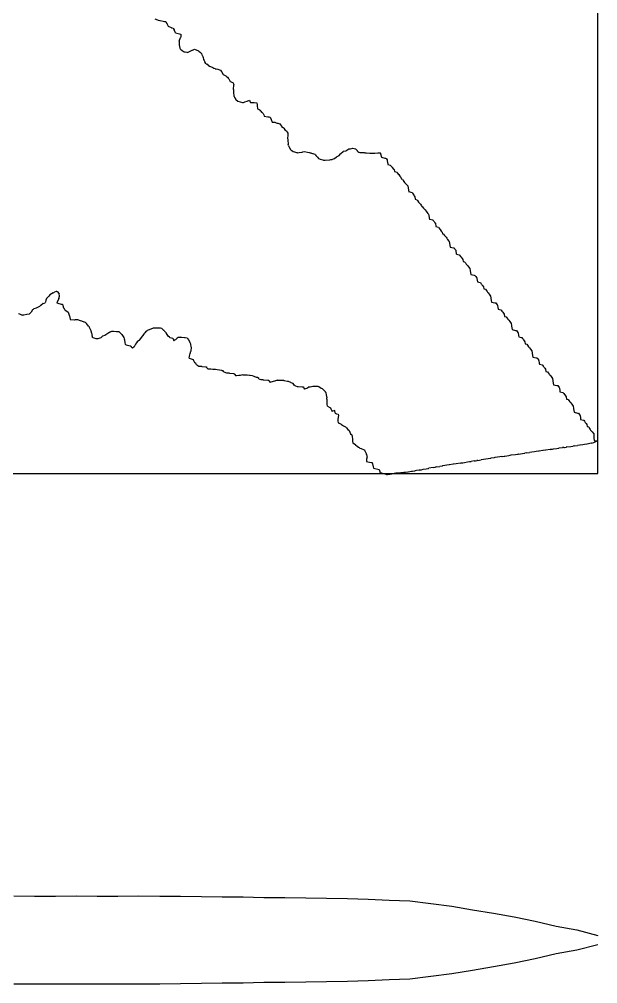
# Model space of a CAD drawing. Extents: x -27 to 218, y -64 to 34.
# Drawn here: x 123.04 to 150.35, y -56.87 to -11.36 of the extents above; entities that cross this region are included whole.
import ezdxf

# ---------------------------------------------------------------- set-up
doc = ezdxf.new("R2010")
doc.units = 0

msp = doc.modelspace()

# ---------------------------------------------------------------- linework, layer by layer
at = {"layer": 'BOUNDING_BOX'}
for p, q in [((150.3456, -32.804), (150.3456, 16.7696)), ((-26.9146, -32.804), (150.3456, -32.804))]:
    msp.add_line(p, q, dxfattribs=at)
at = {"layer": 'MIDPLANE_Z0_OUTLINE'}
for p, q in [((129.4427, -11.3401), (129.5694, -11.3861)), ((129.5694, -11.3861), (129.599, -11.3969)), ((129.599, -11.3969), (129.6796, -11.4261)), ((129.6796, -11.4261), (129.6812, -11.4266)), ((129.6812, -11.4266), (129.6817, -11.4268)), ((129.6817, -11.4268), (129.8298, -11.4528)), ((129.8298, -11.4528), (129.8944, -11.4642)), ((129.8944, -11.4642), (129.9575, -11.4753)), ((129.9575, -11.4753), (129.9868, -11.5384)), ((129.9868, -11.5384), (130.0009, -11.5515)), ((130.0009, -11.5515), (130.0067, -11.5569)), ((130.0067, -11.5569), (130.0712, -11.6866)), ((130.0712, -11.6866), (130.211, -11.7511)), ((130.211, -11.7511), (130.2167, -11.7565)), ((130.2167, -11.7565), (130.2194, -11.7591)), ((130.2194, -11.7591), (130.2949, -11.7879)), ((130.2949, -11.7879), (130.2989, -11.7907)), ((130.2989, -11.7907), (130.3317, -11.8136)), ((130.3317, -11.8136), (130.3514, -11.8634)), ((130.4059, -12.0019), (130.3514, -11.8634)), ((130.4059, -12.0019), (130.5444, -12.0334)), ((130.5444, -12.0334), (130.6008, -12.0518)), ((130.5811, -12.4011), (130.6539, -12.2207)), ((130.6008, -12.0518), (130.6567, -12.0701)), ((130.6539, -12.2207), (130.6567, -12.2138)), ((130.6567, -12.0701), (130.6628, -12.0701)), ((130.6599, -12.1884), (130.6567, -12.2138)), ((130.6628, -12.0761), (130.6599, -12.1884)), ((130.6628, -12.0701), (130.6628, -12.0761)), ((130.5786, -12.4608), (130.5778, -12.48)), ((130.5778, -12.48), (130.5825, -12.5134)), ((130.5811, -12.4011), (130.5786, -12.4608)), ((130.5825, -12.5134), (130.5911, -12.5742)), ((130.5911, -12.5742), (130.6124, -12.7261)), ((130.6124, -12.7261), (130.6274, -12.7555)), ((130.6274, -12.7555), (130.6567, -12.7891)), ((130.6567, -12.7891), (130.7035, -12.8194)), ((130.7035, -12.8194), (130.7327, -12.8384)), ((130.7327, -12.8384), (130.8157, -12.8922)), ((130.8157, -12.8922), (130.8694, -12.9027)), ((130.8694, -12.9027), (130.9399, -12.9164)), ((130.9399, -12.9164), (130.9817, -12.9246)), ((130.9817, -12.9246), (131.1389, -12.8513)), ((131.1389, -12.8513), (131.1665, -12.8384)), ((131.1665, -12.8384), (131.1944, -12.8254)), ((131.1944, -12.8254), (131.2188, -12.814)), ((131.2188, -12.814), (131.238, -12.8035)), ((131.238, -12.8035), (131.3067, -12.7657)), ((131.3067, -12.7657), (131.3462, -12.7836)), ((131.3462, -12.7836), (131.4671, -12.8384)), ((131.4671, -12.8384), (131.5031, -12.8547)), ((131.5031, -12.8547), (131.5194, -12.8657)), ((131.5194, -12.8657), (131.5844, -12.9287)), ((131.5844, -12.9287), (131.6317, -12.9745)), ((131.6317, -12.9745), (131.6492, -13.0337)), ((131.6492, -13.0337), (131.6723, -13.0511)), ((131.6723, -13.0511), (131.6966, -13.1131)), ((131.6966, -13.1131), (131.7163, -13.1634)), ((131.7163, -13.1634), (131.7406, -13.2672)), ((131.7406, -13.2672), (131.7654, -13.3148)), ((131.7654, -13.3148), (131.7973, -13.3761)), ((131.8444, -13.4447), (131.7973, -13.3761)), ((131.8444, -13.4447), (131.8622, -13.4706)), ((131.8622, -13.4706), (131.8882, -13.4884)), ((131.9567, -13.5352), (131.8882, -13.4884)), ((131.9567, -13.5352), (132.0148, -13.5701)), ((132.0148, -13.5701), (132.0603, -13.5975)), ((132.0603, -13.5975), (132.1694, -13.6422)), ((132.1694, -13.6422), (132.2219, -13.6637)), ((132.2219, -13.6637), (132.2817, -13.6881)), ((132.2817, -13.6881), (132.2869, -13.696)), ((132.2869, -13.696), (132.3243, -13.7011)), ((132.3243, -13.7011), (132.4047, -13.7241)), ((132.4047, -13.7241), (132.4944, -13.7498)), ((132.4944, -13.7498), (132.5439, -13.7639)), ((132.5439, -13.7639), (132.5645, -13.8134)), ((132.5645, -13.8134), (132.5927, -13.8402)), ((132.5927, -13.8402), (132.6067, -13.8535)), ((132.6067, -13.8535), (132.6685, -13.9644)), ((132.6685, -13.9644), (132.7857, -14.0261)), ((132.7857, -14.0261), (132.7994, -14.0418)), ((132.7994, -14.0418), (132.8194, -14.0647)), ((132.8194, -14.0647), (132.8712, -14.0866)), ((132.8712, -14.0866), (132.8963, -14.1384)), ((132.8963, -14.1384), (132.9201, -14.1623)), ((132.9201, -14.1623), (132.9317, -14.1739)), ((132.9317, -14.1739), (132.986, -14.2968)), ((132.986, -14.2968), (133.1167, -14.3511)), ((133.1167, -14.3511), (133.1289, -14.376)), ((133.1289, -14.376), (133.1444, -14.4079)), ((133.1444, -14.4079), (133.1729, -14.4349)), ((133.157, -14.6761), (133.171, -14.4634)), ((133.1729, -14.4349), (133.171, -14.4634)), ((133.157, -14.6761), (133.157, -14.6971)), ((133.157, -14.6971), (133.1573, -14.7755)), ((133.1573, -14.7755), (133.1585, -14.7884)), ((133.178, -15.0011), (133.1585, -14.7884)), ((133.178, -15.0011), (133.1919, -15.0355)), ((133.1919, -15.0355), (133.2007, -15.0572)), ((133.2007, -15.0572), (133.2366, -15.1134)), ((133.2366, -15.1134), (133.2511, -15.1361)), ((133.2511, -15.1361), (133.2567, -15.1449)), ((133.2567, -15.1449), (133.3539, -15.2289)), ((133.3539, -15.2289), (133.4595, -15.259)), ((133.4595, -15.259), (133.4694, -15.2618)), ((133.4694, -15.2618), (133.5817, -15.2938)), ((133.5817, -15.2938), (133.6258, -15.282)), ((133.6258, -15.282), (133.6793, -15.2624)), ((133.6793, -15.2624), (133.7944, -15.2204)), ((133.7944, -15.2204), (133.9067, -15.1793)), ((133.9067, -15.1793), (133.9416, -15.2679)), ((133.9416, -15.2679), (133.9482, -15.2846)), ((133.9482, -15.2846), (134.1194, -15.2867)), ((134.1194, -15.2867), (134.1331, -15.289)), ((134.1331, -15.289), (134.2317, -15.3058)), ((134.2317, -15.3058), (134.2509, -15.3069)), ((134.2509, -15.3069), (134.249, -15.3261)), ((134.249, -15.3261), (134.2632, -15.3908)), ((134.2632, -15.3908), (134.2737, -15.4384)), ((134.2737, -15.4384), (134.2872, -15.5956)), ((134.2872, -15.5956), (134.3599, -15.6279)), ((134.3599, -15.6279), (134.4123, -15.6511)), ((134.4444, -15.7042), (134.4123, -15.6511)), ((134.4444, -15.7042), (134.4668, -15.7411)), ((134.4668, -15.7411), (134.4986, -15.7634)), ((134.5567, -15.8042), (134.4986, -15.7634)), ((134.5567, -15.8042), (134.5811, -15.868)), ((134.5811, -15.868), (134.6042, -15.9286)), ((134.6042, -15.9286), (134.7694, -15.9584)), ((134.7694, -15.9584), (134.8159, -15.9671)), ((134.8159, -15.9671), (134.8642, -15.9761)), ((134.8642, -15.9761), (134.874, -15.9838)), ((134.874, -15.9838), (134.8817, -15.9865)), ((134.8817, -15.9865), (134.8934, -16.0151)), ((134.8934, -16.0151), (134.9234, -16.0884)), ((134.9234, -16.0884), (134.9724, -16.2104)), ((134.9724, -16.2104), (135.0944, -16.2229)), ((135.0944, -16.2229), (135.1703, -16.2465)), ((135.1703, -16.2465), (135.2067, -16.2579)), ((135.2067, -16.2579), (135.25, -16.2579)), ((135.25, -16.2579), (135.3309, -16.3011)), ((135.3309, -16.3011), (135.3634, -16.3444)), ((135.3634, -16.3444), (135.4152, -16.4134)), ((135.4152, -16.4134), (135.4158, -16.417)), ((135.4158, -16.417), (135.4194, -16.418)), ((135.4194, -16.418), (135.4913, -16.4746)), ((135.4913, -16.4746), (135.5317, -16.5064)), ((135.5317, -16.5064), (135.571, -16.5868)), ((135.571, -16.5868), (135.6553, -16.6261)), ((135.6553, -16.6261), (135.6882, -16.6835)), ((135.6882, -16.6835), (135.7198, -16.7384)), ((135.7204, -16.7624), (135.7116, -16.856)), ((135.7198, -16.7384), (135.7204, -16.7624)), ((135.7116, -16.856), (135.7026, -16.9511)), ((135.7026, -16.9511), (135.7079, -17.0634)), ((135.7079, -17.0634), (135.7095, -17.0983)), ((135.7095, -17.0983), (135.7241, -17.2314)), ((135.7241, -17.2314), (135.729, -17.2761)), ((135.7444, -17.3185), (135.729, -17.2761)), ((135.7444, -17.3185), (135.7631, -17.3698)), ((135.7631, -17.3698), (135.7741, -17.3884)), ((135.7741, -17.3884), (135.833, -17.4879)), ((135.833, -17.4879), (135.8567, -17.5281)), ((135.8567, -17.5281), (135.8965, -17.5613)), ((135.8965, -17.5613), (135.9676, -17.6011)), ((135.9676, -17.6011), (136.0286, -17.6204)), ((136.0286, -17.6204), (136.0694, -17.6334)), ((136.0694, -17.6334), (136.1302, -17.6526)), ((136.1302, -17.6526), (136.1485, -17.6571)), ((136.1485, -17.6571), (136.1817, -17.6653)), ((136.1817, -17.6653), (136.2483, -17.653)), ((136.2483, -17.653), (136.3944, -17.6262)), ((136.3944, -17.6262), (136.4301, -17.6196)), ((136.4301, -17.6196), (136.5013, -17.6065)), ((136.5013, -17.6065), (136.5067, -17.6062)), ((136.5067, -17.6062), (136.6467, -17.6371)), ((136.6467, -17.6371), (136.7194, -17.6531)), ((136.7194, -17.6531), (136.7688, -17.664)), ((136.7688, -17.664), (136.796, -17.6686)), ((136.796, -17.6686), (136.8317, -17.6745)), ((136.8317, -17.6745), (136.9231, -17.7134)), ((137.0082, -17.7496), (136.9231, -17.7134)), ((138.1317, -17.7864), (138.2073, -17.7134)), ((138.2073, -17.7134), (138.2229, -17.6983)), ((138.2229, -17.6983), (138.3235, -17.6011)), ((138.3235, -17.6011), (138.3444, -17.5939)), ((138.3444, -17.5939), (138.4567, -17.5678)), ((138.4567, -17.5678), (138.588, -17.4698)), ((138.588, -17.4698), (138.6253, -17.4759)), ((138.6253, -17.4759), (138.6694, -17.4831)), ((138.6694, -17.4831), (138.7817, -17.446)), ((138.7817, -17.446), (138.9125, -17.4704)), ((138.9125, -17.4704), (138.9906, -17.5615)), ((138.9906, -17.5615), (138.9944, -17.566)), ((138.9944, -17.566), (139.0259, -17.6011)), ((139.0259, -17.6011), (139.0713, -17.6365)), ((139.0713, -17.6365), (139.1067, -17.6492)), ((139.1067, -17.6492), (139.3194, -17.6564)), ((139.3194, -17.6564), (139.3524, -17.6576)), ((139.3524, -17.6576), (139.3745, -17.6583)), ((139.3745, -17.6583), (139.4317, -17.6599)), ((139.4317, -17.6599), (139.5812, -17.674)), ((139.5812, -17.674), (139.6444, -17.68)), ((139.6444, -17.68), (139.675, -17.6828)), ((139.675, -17.6828), (139.6921, -17.6829)), ((139.6921, -17.6829), (139.7567, -17.6832)), ((139.7567, -17.6832), (139.8215, -17.6777)), ((139.8215, -17.6777), (139.9694, -17.6652)), ((139.9694, -17.6652), (140.0014, -17.6632)), ((140.0014, -17.6632), (140.021, -17.6619)), ((140.021, -17.6619), (140.0817, -17.6629)), ((140.0817, -17.6629), (140.0855, -17.6764)), ((140.0855, -17.6764), (140.0957, -17.7134)), ((140.0957, -17.7134), (140.138, -17.8698)), ((137.0082, -17.7496), (137.0444, -17.7931)), ((137.0444, -17.7931), (137.1142, -17.8767)), ((137.1142, -17.8767), (137.1554, -17.9261)), ((137.1554, -17.9261), (137.156, -17.9268)), ((137.156, -17.9268), (137.1567, -17.9271)), ((137.1567, -17.9271), (137.2489, -17.9563)), ((137.2489, -17.9563), (137.3694, -17.9946)), ((137.3694, -17.9946), (137.4027, -18.0052)), ((137.4027, -18.0052), (137.4595, -18.0107)), ((137.4595, -18.0107), (137.4817, -18.0129)), ((137.4817, -18.0129), (137.6944, -17.989)), ((137.6944, -17.989), (137.7501, -17.9827)), ((137.7501, -17.9827), (137.7648, -17.9815)), ((137.7648, -17.9815), (137.8067, -17.9783)), ((137.8067, -17.9783), (137.8234, -17.97)), ((137.8234, -17.97), (137.9119, -17.9261)), ((137.9119, -17.9261), (138.0194, -17.8578)), ((138.0194, -17.8578), (138.1317, -17.7864)), ((140.138, -17.8698), (140.2944, -17.9095)), ((140.2944, -17.9095), (140.3325, -17.9196)), ((140.3325, -17.9196), (140.3571, -17.9261)), ((140.3571, -17.9261), (140.3806, -17.9522)), ((140.3806, -17.9522), (140.4051, -18.0012)), ((140.4051, -18.0012), (140.4067, -18.0046)), ((140.4067, -18.0046), (140.412, -18.0384)), ((140.412, -18.0384), (140.4349, -18.1954)), ((140.4349, -18.1954), (140.4384, -18.2194)), ((140.4384, -18.2194), (140.5531, -18.2511)), ((140.5531, -18.2511), (140.5563, -18.2549)), ((140.5563, -18.2549), (140.6194, -18.3305)), ((140.6194, -18.3305), (140.6344, -18.3484)), ((140.6344, -18.3484), (140.6467, -18.3634)), ((140.6467, -18.3634), (140.7094, -18.4332)), ((140.7094, -18.4332), (140.7317, -18.458)), ((140.7317, -18.458), (140.7559, -18.5519)), ((140.7559, -18.5519), (140.8536, -18.5761)), ((140.8536, -18.5761), (140.8792, -18.6058)), ((140.8792, -18.6058), (140.9444, -18.6815)), ((140.9444, -18.6815), (140.9478, -18.685)), ((140.9478, -18.685), (140.95, -18.6884)), ((140.95, -18.6884), (141.0106, -18.7628)), ((141.0106, -18.7628), (141.0567, -18.8194)), ((141.0567, -18.8194), (141.072, -18.8858)), ((141.072, -18.8858), (141.1224, -18.9011)), ((141.1224, -18.9011), (141.1679, -18.9743)), ((141.1679, -18.9743), (141.1922, -19.0134)), ((141.1922, -19.0134), (141.2162, -19.0666)), ((141.2162, -19.0666), (141.2694, -19.114)), ((141.2694, -19.114), (141.2991, -19.1456)), ((141.2991, -19.1456), (141.3747, -19.2261)), ((141.3747, -19.2261), (141.3777, -19.2302)), ((141.3777, -19.2302), (141.3817, -19.2335)), ((141.3817, -19.2335), (141.3969, -19.3121)), ((141.3969, -19.3121), (141.402, -19.3384)), ((141.402, -19.3384), (141.4286, -19.5042)), ((141.5944, -19.5496), (141.4286, -19.5042)), ((141.6, -19.5511), (141.5944, -19.5496)), ((141.6, -19.5511), (141.6087, -19.5673)), ((141.6087, -19.5673), (141.6372, -19.6206)), ((141.6372, -19.6206), (141.6624, -19.6634)), ((141.6624, -19.6634), (141.6777, -19.6896)), ((141.6777, -19.6896), (141.7067, -19.739)), ((141.7067, -19.739), (141.7249, -19.8579)), ((141.7249, -19.8579), (141.8037, -19.8761)), ((141.8037, -19.8761), (141.8387, -19.9208)), ((141.8387, -19.9208), (141.8915, -19.9884)), ((141.8915, -19.9884), (141.9038, -20.004)), ((141.9038, -20.004), (141.9194, -20.0238)), ((141.9194, -20.0238), (141.9727, -20.0908)), ((141.9727, -20.0908), (142.0317, -20.1652)), ((142.0317, -20.1652), (142.0373, -20.1955)), ((142.0373, -20.1955), (142.0611, -20.2011)), ((142.0611, -20.2011), (142.1219, -20.2709)), ((142.1219, -20.2709), (142.159, -20.3134)), ((142.159, -20.3134), (142.1988, -20.3591)), ((142.1988, -20.3591), (142.2444, -20.4167)), ((142.2444, -20.4167), (142.2798, -20.4614)), ((142.2798, -20.4614), (142.3309, -20.5261)), ((142.3309, -20.5261), (142.3427, -20.5401)), ((142.3427, -20.5401), (142.3567, -20.5588)), ((142.3567, -20.5588), (142.3673, -20.6233)), ((142.3673, -20.6233), (142.3698, -20.6384)), ((142.3698, -20.6384), (142.3978, -20.8101)), ((142.5694, -20.8488), (142.3978, -20.8101)), ((142.5798, -20.8511), (142.5694, -20.8488)), ((142.5798, -20.8511), (142.6183, -20.9032)), ((142.6183, -20.9032), (142.6231, -20.9097)), ((142.6231, -20.9097), (142.6632, -20.9634)), ((142.6632, -20.9634), (142.6644, -20.965)), ((142.6644, -20.965), (142.6817, -20.9882)), ((142.6817, -20.9882), (142.7087, -21.1491)), ((142.7087, -21.1491), (142.8245, -21.1761)), ((142.8245, -21.1761), (142.8421, -21.1993)), ((142.8421, -21.1993), (142.8944, -21.2681)), ((142.8944, -21.2681), (142.9032, -21.2796)), ((142.9032, -21.2796), (142.9098, -21.2884)), ((142.9098, -21.2884), (142.9621, -21.3572)), ((142.9621, -21.3572), (143.0067, -21.416)), ((143.0067, -21.416), (143.0195, -21.4883)), ((143.0195, -21.4883), (143.0714, -21.5011)), ((143.0714, -21.5011), (143.116, -21.5599)), ((143.116, -21.5599), (143.1566, -21.6134)), ((143.1566, -21.6134), (143.1837, -21.6491)), ((143.1837, -21.6491), (143.2194, -21.6962)), ((143.2194, -21.6962), (143.2601, -21.7497)), ((143.2601, -21.7497), (143.318, -21.8261)), ((143.318, -21.8261), (143.3239, -21.8339)), ((143.3239, -21.8339), (143.3317, -21.8442)), ((143.3317, -21.8442), (143.3438, -21.9206)), ((143.3438, -21.9206), (143.3466, -21.9384)), ((143.3466, -21.9384), (143.3736, -22.1093)), ((143.3736, -22.1093), (143.5444, -22.1467)), ((143.5444, -22.1467), (143.558, -22.1497)), ((143.558, -22.1497), (143.5645, -22.1511)), ((143.5645, -22.1511), (143.6043, -22.2035)), ((143.6043, -22.2035), (143.644, -22.2559)), ((143.644, -22.2559), (143.6497, -22.2634)), ((143.6497, -22.2634), (143.6567, -22.2727)), ((143.6857, -22.4471), (143.6567, -22.2727)), ((143.6857, -22.4471), (143.8109, -22.4761)), ((143.8109, -22.4761), (143.8245, -22.4941)), ((143.8245, -22.4941), (143.8694, -22.5533)), ((143.8694, -22.5533), (143.8845, -22.5733)), ((143.8845, -22.5733), (143.896, -22.5884)), ((143.896, -22.5884), (143.9409, -22.6477)), ((143.9409, -22.6477), (143.9817, -22.7016)), ((143.9817, -22.7016), (143.9966, -22.7863)), ((143.9966, -22.7863), (144.0571, -22.8011)), ((144.0571, -22.8011), (144.0979, -22.8551)), ((144.0979, -22.8551), (144.1421, -22.9134)), ((144.1421, -22.9134), (144.1646, -22.9432)), ((144.1646, -22.9432), (144.1944, -22.9825)), ((144.1944, -22.9825), (144.2386, -23.0409)), ((144.2386, -23.0409), (144.3031, -23.1261)), ((144.3031, -23.1261), (144.3047, -23.1282)), ((144.3047, -23.1282), (144.3067, -23.1309)), ((144.3067, -23.1309), (144.3201, -23.2161)), ((144.3201, -23.2161), (144.3236, -23.2384)), ((144.3236, -23.2384), (144.3501, -23.4078)), ((144.3501, -23.4078), (144.5194, -23.4447)), ((144.5194, -23.4447), (144.5363, -23.4483)), ((144.5363, -23.4483), (144.549, -23.4511)), ((144.549, -23.4511), (144.5846, -23.4982)), ((144.5846, -23.4982), (144.6226, -23.5485)), ((144.6226, -23.5485), (144.6317, -23.5605)), ((144.6317, -23.5605), (144.6322, -23.5634)), ((144.6322, -23.5634), (144.6372, -23.5941)), ((144.6372, -23.5941), (144.6622, -23.7456)), ((144.6622, -23.7456), (144.7947, -23.7761)), ((144.7947, -23.7761), (144.8052, -23.79)), ((144.8052, -23.79), (144.8444, -23.8419)), ((144.8444, -23.8419), (144.8644, -23.8684)), ((144.8644, -23.8684), (144.8795, -23.8884)), ((144.8795, -23.8884), (144.9188, -23.9403)), ((144.9188, -23.9403), (144.9567, -23.9906)), ((144.9567, -23.9906), (144.9731, -24.0847)), ((144.9731, -24.0847), (145.0402, -24.1011)), ((145.0402, -24.1011), (145.0782, -24.1514)), ((124.3267, -24.5384), (124.2889, -24.619)), ((124.3694, -24.4956), (124.3267, -24.5384)), ((124.4053, -24.4596), (124.3694, -24.4956)), ((124.4388, -24.4261), (124.4053, -24.4596)), ((124.4817, -24.362), (124.4388, -24.4261)), ((124.6417, -24.2661), (124.4817, -24.362)), ((124.6417, -24.2661), (124.6944, -24.2453)), ((124.7751, -24.2134), (124.6944, -24.2453)), ((124.8067, -24.2009), (124.7751, -24.2134)), ((124.8067, -24.2009), (124.8101, -24.2042)), ((124.8984, -24.5384), (124.8072, -24.7506)), ((124.8101, -24.2042), (124.8196, -24.2134)), ((124.8196, -24.2134), (124.921, -24.3119)), ((124.8984, -24.5384), (124.9368, -24.4261)), ((124.9356, -24.4176), (124.921, -24.3119)), ((124.9368, -24.4261), (124.9356, -24.4176)), ((145.0782, -24.1514), (145.125, -24.2134)), ((145.125, -24.2134), (145.1441, -24.2387)), ((145.1441, -24.2387), (145.1694, -24.2722)), ((145.1694, -24.2722), (145.2163, -24.3342)), ((145.2163, -24.3342), (145.2817, -24.421)), ((145.2817, -24.421), (145.2825, -24.4253)), ((145.2825, -24.4253), (145.2825, -24.4261)), ((145.2825, -24.4261), (145.296, -24.5128)), ((145.296, -24.5128), (145.3, -24.5384)), ((145.3, -24.5384), (145.3262, -24.7067)), ((123.7194, -25.0283), (123.6853, -25.0555)), ((123.8317, -24.9929), (123.7194, -25.0283)), ((123.8653, -24.9763), (123.8317, -24.9929)), ((123.9971, -24.9107), (123.8653, -24.9763)), ((124.0444, -24.8733), (123.9971, -24.9107)), ((124.0602, -24.8634), (124.0444, -24.8733)), ((124.1567, -24.777), (124.0602, -24.8634)), ((124.1567, -24.777), (124.2588, -24.7511)), ((124.2688, -24.7071), (124.2588, -24.7511)), ((124.2889, -24.619), (124.2688, -24.7071)), ((124.8072, -24.7506), (124.8071, -24.7511)), ((124.8071, -24.7511), (124.8586, -24.7634)), ((124.8586, -24.7634), (125.0194, -24.8016)), ((125.0194, -24.8016), (125.0733, -24.8096)), ((125.0733, -24.8096), (125.0866, -24.8634)), ((125.0866, -24.8634), (125.1317, -24.9851)), ((125.1342, -24.988), (125.1317, -24.9851)), ((125.1735, -25.0343), (125.1342, -24.988)), ((145.3262, -24.7067), (145.4944, -24.7432)), ((145.4944, -24.7432), (145.5137, -24.7474)), ((145.5137, -24.7474), (145.5309, -24.7511)), ((145.5309, -24.7511), (145.5635, -24.7943)), ((145.5635, -24.7943), (145.6, -24.8427)), ((145.6, -24.8427), (145.6067, -24.8517)), ((145.6067, -24.8517), (145.6086, -24.8634)), ((145.6086, -24.8634), (145.6238, -24.9559)), ((145.6238, -24.9559), (145.6383, -25.0445)), ((123.0694, -25.2841), (123.0029, -25.2549)), ((123.1817, -25.3334), (123.0694, -25.2841)), ((123.1845, -25.3332), (123.1817, -25.3334)), ((123.2535, -25.3294), (123.1845, -25.3332)), ((123.3944, -25.2994), (123.2535, -25.3294)), ((123.5067, -25.2756), (123.3944, -25.2994)), ((123.6033, -25.1884), (123.5067, -25.2756)), ((123.6596, -25.0761), (123.6033, -25.1884)), ((123.6853, -25.0555), (123.6596, -25.0761)), ((125.1821, -25.0729), (125.1735, -25.0343)), ((125.1828, -25.0761), (125.1821, -25.0729)), ((125.1828, -25.0761), (125.3444, -25.1831)), ((125.3444, -25.1831), (125.3487, -25.1841)), ((125.3487, -25.1841), (125.3496, -25.1884)), ((125.3496, -25.1884), (125.4136, -25.3759)), ((125.4136, -25.3759), (125.4222, -25.4011)), ((125.4222, -25.4011), (125.4222, -25.4357)), ((125.4222, -25.4357), (125.441, -25.5134)), ((145.6383, -25.0445), (145.776, -25.0761)), ((145.776, -25.0761), (145.7843, -25.0871)), ((145.7843, -25.0871), (145.8194, -25.1337)), ((145.8194, -25.1337), (145.8429, -25.1649)), ((145.8429, -25.1649), (145.8606, -25.1884)), ((145.8606, -25.1884), (145.8958, -25.2351)), ((145.8958, -25.2351), (145.9317, -25.2828)), ((145.9317, -25.2828), (145.9492, -25.3837)), ((145.9492, -25.3837), (146.0209, -25.4011)), ((146.0209, -25.4011), (146.0568, -25.4488)), ((146.0568, -25.4488), (146.1055, -25.5134)), ((125.441, -25.5134), (125.4567, -25.5411)), ((125.4724, -25.5426), (125.4567, -25.5411)), ((125.6249, -25.5579), (125.4724, -25.5426)), ((125.6694, -25.5532), (125.6249, -25.5579)), ((125.7817, -25.5412), (125.6694, -25.5532)), ((125.7967, -25.5462), (125.7817, -25.5412)), ((125.9204, -25.5874), (125.7967, -25.5462)), ((125.9944, -25.6115), (125.9204, -25.5874)), ((126.1067, -25.648), (125.9944, -25.6115)), ((126.1153, -25.6528), (126.1067, -25.648)), ((126.1567, -25.6762), (126.1153, -25.6528)), ((126.2077, -25.7193), (126.1567, -25.6762)), ((126.2158, -25.7261), (126.2077, -25.7193)), ((126.3097, -25.8384), (126.2158, -25.7261)), ((126.3141, -25.8437), (126.3097, -25.8384)), ((126.3141, -25.8437), (126.3194, -25.8542)), ((126.3194, -25.8542), (126.4024, -26.0179)), ((129.3567, -25.939), (129.2444, -25.9829)), ((129.3875, -25.937), (129.3567, -25.939)), ((129.4765, -25.9313), (129.3875, -25.937)), ((129.5694, -25.933), (129.4765, -25.9313)), ((129.6817, -25.935), (129.5694, -25.933)), ((129.7034, -25.9412), (129.6817, -25.935)), ((146.1055, -25.5134), (146.1222, -25.5356)), ((146.1222, -25.5356), (146.1444, -25.5651)), ((146.1444, -25.5651), (146.1931, -25.6297)), ((146.1931, -25.6297), (146.2567, -25.7142)), ((146.2567, -25.7142), (146.2586, -25.7243)), ((146.2586, -25.7243), (146.2586, -25.7261)), ((146.2586, -25.7261), (146.2717, -25.8107)), ((146.2717, -25.8107), (146.276, -25.8384)), ((146.276, -25.8384), (146.3019, -26.006)), ((126.4024, -26.0179), (126.4192, -26.0511)), ((126.4192, -26.0511), (126.4213, -26.0615)), ((126.4213, -26.0615), (126.4317, -26.1097)), ((126.4317, -26.1097), (126.4368, -26.1384)), ((126.4368, -26.1384), (126.4413, -26.1634)), ((126.4413, -26.1634), (126.4721, -26.3358)), ((126.5062, -26.3758), (126.4721, -26.3358)), ((126.5064, -26.3761), (126.5062, -26.3758)), ((126.5064, -26.3761), (126.6444, -26.4291)), ((126.7567, -26.4342), (126.9043, -26.3761)), ((126.923, -26.3588), (126.9043, -26.3761)), ((126.9694, -26.3161), (126.923, -26.3588)), ((127.0817, -26.2821), (126.9694, -26.3161)), ((127.1195, -26.2581), (127.0817, -26.2821)), ((127.2684, -26.1634), (127.1195, -26.2581)), ((127.2944, -26.1468), (127.2684, -26.1634)), ((127.3399, -26.1179), (127.2944, -26.1468)), ((127.3399, -26.1179), (127.4067, -26.0816)), ((127.4067, -26.0816), (127.4831, -26.0841)), ((127.4831, -26.0841), (127.6194, -26.0887)), ((127.6194, -26.0887), (127.6917, -26.0911)), ((127.6917, -26.0911), (127.7317, -26.1015)), ((127.7317, -26.1015), (127.7458, -26.1141)), ((127.7458, -26.1141), (127.8009, -26.1634)), ((127.8009, -26.1634), (127.8766, -26.2312)), ((127.8766, -26.2312), (127.9444, -26.3364)), ((127.9444, -26.3364), (127.9675, -26.3722)), ((127.9675, -26.3722), (127.97, -26.3761)), ((127.97, -26.3761), (127.9873, -26.4455)), ((128.7847, -26.3761), (128.7175, -26.4884)), ((128.9088, -26.2238), (128.7847, -26.3761)), ((128.9194, -26.2109), (128.9088, -26.2238)), ((128.9581, -26.1634), (128.9194, -26.2109)), ((129.0317, -26.0731), (128.9581, -26.1634)), ((129.0317, -26.0731), (129.0702, -26.0511)), ((129.1209, -26.0313), (129.0702, -26.0511)), ((129.2444, -25.9829), (129.1209, -26.0313)), ((129.7721, -25.9607), (129.7034, -25.9412)), ((129.8614, -26.0441), (129.7721, -25.9607)), ((129.8689, -26.0511), (129.8614, -26.0441)), ((129.8689, -26.0511), (129.8944, -26.0781)), ((129.8944, -26.0781), (129.9374, -26.1204)), ((129.9374, -26.1204), (129.9613, -26.1634)), ((129.9613, -26.1634), (130.0067, -26.2375)), ((130.0112, -26.2447), (130.0067, -26.2375)), ((130.0596, -26.3233), (130.0112, -26.2447)), ((130.1328, -26.3714), (130.0596, -26.3233)), ((130.14, -26.3761), (130.1328, -26.3714)), ((130.14, -26.3761), (130.2194, -26.4018)), ((130.5368, -26.3761), (130.4927, -26.4139)), ((130.5444, -26.3729), (130.5368, -26.3761)), ((130.5444, -26.3729), (130.5609, -26.3704)), ((130.5609, -26.3704), (130.6567, -26.356)), ((130.675, -26.3578), (130.6567, -26.356)), ((130.675, -26.3578), (130.829, -26.3761)), ((130.829, -26.3761), (130.8439, -26.3787)), ((130.8439, -26.3787), (130.8694, -26.3833)), ((130.8694, -26.3833), (130.9585, -26.3993)), ((146.3019, -26.006), (146.4694, -26.0423)), ((146.4694, -26.0423), (146.4903, -26.0468)), ((146.4903, -26.0468), (146.5102, -26.0511)), ((146.5102, -26.0511), (146.5409, -26.0919)), ((146.5409, -26.0919), (146.5763, -26.1389)), ((146.5763, -26.1389), (146.5817, -26.1461)), ((146.5817, -26.1461), (146.5845, -26.1634)), ((146.5845, -26.1634), (146.6036, -26.2803)), ((146.6036, -26.2803), (146.614, -26.3439)), ((146.614, -26.3439), (146.7547, -26.3761)), ((146.7547, -26.3761), (146.7617, -26.3853)), ((146.7617, -26.3853), (146.7944, -26.4289)), ((126.6444, -26.4291), (126.6986, -26.4342)), ((126.6986, -26.4342), (126.7567, -26.4342)), ((127.9873, -26.4455), (127.997, -26.4884)), ((127.997, -26.4884), (128.0212, -26.6371)), ((128.0212, -26.6371), (128.0316, -26.7011)), ((128.0316, -26.7011), (128.0485, -26.7093)), ((128.0485, -26.7093), (128.0567, -26.7093)), ((128.0567, -26.7093), (128.0892, -26.7187)), ((128.0892, -26.7187), (128.2694, -26.7709)), ((128.2694, -26.7709), (128.3104, -26.7725)), ((128.3104, -26.7725), (128.3262, -26.8134)), ((128.3262, -26.8134), (128.3817, -26.8873)), ((128.4622, -26.8134), (128.3817, -26.8873)), ((128.5254, -26.7011), (128.4622, -26.8134)), ((128.5666, -26.6354), (128.5254, -26.7011)), ((128.5944, -26.591), (128.5666, -26.6354)), ((128.7067, -26.5064), (128.5944, -26.591)), ((128.7175, -26.4884), (128.7067, -26.5064)), ((130.2194, -26.4018), (130.2928, -26.4151)), ((130.2928, -26.4151), (130.3137, -26.4884)), ((130.3137, -26.4884), (130.3317, -26.5294)), ((130.372, -26.5071), (130.3317, -26.5294)), ((130.4058, -26.4884), (130.372, -26.5071)), ((130.4927, -26.4139), (130.4058, -26.4884)), ((130.9585, -26.3993), (130.9817, -26.4215)), ((130.9817, -26.4215), (130.9954, -26.4439)), ((130.9954, -26.4439), (131.0227, -26.4884)), ((131.0227, -26.4884), (131.0879, -26.595)), ((131.1331, -26.6892), (131.0879, -26.595)), ((131.1389, -26.7011), (131.1331, -26.6892)), ((131.1557, -26.8134), (131.1389, -26.7011)), ((131.1453, -27.0008), (131.1607, -26.8471)), ((131.1607, -26.8471), (131.1557, -26.8134)), ((146.7944, -26.4289), (146.8199, -26.4629)), ((146.8199, -26.4629), (146.8391, -26.4884)), ((146.8391, -26.4884), (146.8719, -26.532)), ((146.8719, -26.532), (146.9067, -26.5783)), ((146.9067, -26.5783), (146.9248, -26.6831)), ((146.9248, -26.6831), (146.999, -26.7011)), ((146.999, -26.7011), (147.0338, -26.7474)), ((147.0338, -26.7474), (147.0834, -26.8134)), ((147.0834, -26.8134), (147.0989, -26.834)), ((147.0989, -26.834), (147.1194, -26.8613)), ((131.0586, -27.3485), (131.075, -27.2578)), ((131.075, -27.2578), (131.1099, -27.1384)), ((131.1099, -27.1384), (131.1427, -27.0261)), ((131.1427, -27.0261), (131.1453, -27.0008)), ((147.1194, -26.8613), (147.169, -26.9273)), ((147.169, -26.9273), (147.2317, -27.0109)), ((147.2317, -27.0109), (147.2341, -27.0237)), ((147.2341, -27.0237), (147.2341, -27.0261)), ((147.2341, -27.0261), (147.247, -27.1096)), ((147.247, -27.1096), (147.2514, -27.1384)), ((147.2514, -27.1384), (147.2772, -27.3056)), ((147.2772, -27.3056), (147.4444, -27.3418)), ((131.0581, -27.3511), (131.0586, -27.3485)), ((131.0581, -27.3511), (131.1944, -27.4054)), ((131.1944, -27.4054), (131.2427, -27.4151)), ((131.2427, -27.4151), (131.2565, -27.4634)), ((131.2565, -27.4634), (131.3067, -27.5651)), ((131.3178, -27.5724), (131.3067, -27.5651)), ((131.3736, -27.6092), (131.3178, -27.5724)), ((131.4049, -27.6645), (131.3736, -27.6092)), ((131.4115, -27.6761), (131.4049, -27.6645)), ((131.4115, -27.6761), (131.5194, -27.7326)), ((131.5194, -27.7326), (131.5689, -27.7389)), ((131.5689, -27.7389), (131.6317, -27.7389)), ((131.6317, -27.7389), (131.6504, -27.7408)), ((131.6504, -27.7408), (131.8444, -27.7598)), ((131.8444, -27.7598), (131.8709, -27.762)), ((147.4444, -27.3418), (147.466, -27.3465)), ((147.466, -27.3465), (147.4872, -27.3511)), ((147.4872, -27.3511), (147.517, -27.3908)), ((147.517, -27.3908), (147.5518, -27.4372)), ((147.5518, -27.4372), (147.5567, -27.4438)), ((147.5567, -27.4438), (147.5599, -27.4634)), ((147.5599, -27.4634), (147.5802, -27.588)), ((147.5802, -27.588), (147.5892, -27.6436)), ((147.5892, -27.6436), (147.731, -27.6761)), ((147.731, -27.6761), (147.7375, -27.6847)), ((147.7375, -27.6847), (147.7694, -27.7273)), ((147.7694, -27.7273), (147.7956, -27.7622)), ((131.8709, -27.762), (131.8829, -27.7884)), ((131.8829, -27.7884), (131.9567, -27.8663)), ((131.9883, -27.8677), (131.9567, -27.8663)), ((132.0857, -27.8721), (131.9883, -27.8677)), ((132.1694, -27.8816), (132.0857, -27.8721)), ((132.2817, -27.8943), (132.1694, -27.8816)), ((132.3071, -27.896), (132.2817, -27.8943)), ((132.382, -27.9009), (132.3071, -27.896)), ((132.4944, -27.9226), (132.382, -27.9009)), ((132.6067, -27.9444), (132.4944, -27.9226)), ((132.6115, -27.9452), (132.6067, -27.9444)), ((132.6557, -27.9522), (132.6115, -27.9452)), ((132.695, -27.9973), (132.6557, -27.9522)), ((132.6984, -28.0011), (132.695, -27.9973)), ((132.6984, -28.0011), (132.8194, -28.0447)), ((132.8194, -28.0447), (132.8837, -28.0492)), ((132.8837, -28.0492), (132.9317, -28.0532)), ((132.9317, -28.0532), (132.9573, -28.0553)), ((132.9573, -28.0553), (133.1444, -28.0706)), ((133.1444, -28.0706), (133.1844, -28.0734)), ((133.1844, -28.0734), (133.1996, -28.1134)), ((133.1996, -28.1134), (133.2567, -28.1871)), ((133.2886, -28.1854), (133.2567, -28.1871)), ((133.4038, -28.1791), (133.2886, -28.1854)), ((133.4694, -28.1675), (133.4038, -28.1791)), ((133.5817, -28.1476), (133.4694, -28.1675)), ((133.6056, -28.1495), (133.5817, -28.1476)), ((133.7469, -28.1609), (133.6056, -28.1495)), ((133.7944, -28.1628), (133.7469, -28.1609)), ((133.9067, -28.1672), (133.7944, -28.1628)), ((133.9342, -28.1719), (133.9067, -28.1672)), ((134.0427, -28.1901), (133.9342, -28.1719)), ((134.1194, -28.2184), (134.0427, -28.1901)), ((147.7956, -27.7622), (147.8153, -27.7884)), ((147.8153, -27.7884), (147.8472, -27.831)), ((147.8472, -27.831), (147.8817, -27.8771)), ((147.8817, -27.8771), (147.8999, -27.9829)), ((147.8999, -27.9829), (147.9747, -28.0011)), ((147.9747, -28.0011), (148.0092, -28.0471)), ((148.0092, -28.0471), (148.0589, -28.1134)), ((148.0589, -28.1134), (148.0741, -28.1337)), ((148.0741, -28.1337), (148.0944, -28.1608)), ((148.0944, -28.1608), (148.1441, -28.2271)), ((134.2317, -28.2597), (134.1194, -28.2184)), ((134.2407, -28.2617), (134.2317, -28.2597)), ((134.2859, -28.2719), (134.2407, -28.2617)), ((134.3419, -28.3199), (134.2859, -28.2719)), ((134.3491, -28.3261), (134.3419, -28.3199)), ((134.3491, -28.3261), (134.4444, -28.3572)), ((134.4444, -28.3572), (134.5164, -28.3664)), ((134.5164, -28.3664), (134.5567, -28.3724)), ((134.5567, -28.3724), (134.5817, -28.3741)), ((134.5817, -28.3741), (134.7694, -28.3871)), ((134.7694, -28.3871), (134.8178, -28.39)), ((134.8178, -28.39), (134.8381, -28.4384)), ((134.8381, -28.4384), (134.8817, -28.5006)), ((134.9204, -28.4902), (134.8817, -28.5006)), ((135.0876, -28.4452), (134.9204, -28.4902)), ((135.0944, -28.4426), (135.0876, -28.4452)), ((135.1052, -28.4384), (135.0944, -28.4426)), ((135.2067, -28.3984), (135.1052, -28.4384)), ((135.2067, -28.3984), (135.2103, -28.3984)), ((135.2103, -28.3984), (135.4194, -28.3997)), ((135.4194, -28.3997), (135.4573, -28.4006)), ((135.4573, -28.4006), (135.5317, -28.4006)), ((135.5317, -28.4006), (135.5323, -28.4007)), ((135.5323, -28.4007), (135.6977, -28.4384)), ((135.6977, -28.4384), (135.7358, -28.4471)), ((135.7444, -28.4512), (135.7358, -28.4471)), ((135.8567, -28.5041), (135.7444, -28.4512)), ((135.8765, -28.5127), (135.8567, -28.5041)), ((135.9594, -28.5485), (135.8765, -28.5127)), ((136.0356, -28.6421), (135.9594, -28.5485)), ((136.043, -28.6511), (136.0356, -28.6421)), ((136.043, -28.6511), (136.0694, -28.6626)), ((136.0694, -28.6626), (136.149, -28.6838)), ((148.1441, -28.2271), (148.2067, -28.3107)), ((148.2067, -28.3107), (148.2091, -28.3237)), ((148.2091, -28.3237), (148.2091, -28.3261)), ((148.2091, -28.3261), (148.222, -28.4097)), ((148.222, -28.4097), (148.2264, -28.4384)), ((148.2264, -28.4384), (148.2522, -28.6057)), ((148.2522, -28.6057), (148.4194, -28.6419)), ((148.4194, -28.6419), (148.4409, -28.6466)), ((148.4409, -28.6466), (148.4616, -28.6511)), ((148.4616, -28.6511), (148.4916, -28.6912)), ((136.149, -28.6838), (136.1817, -28.6903)), ((136.1817, -28.6903), (136.2097, -28.6926)), ((136.2097, -28.6926), (136.3944, -28.7078)), ((136.3944, -28.7078), (136.447, -28.7108)), ((136.447, -28.7108), (136.4704, -28.7634)), ((136.4704, -28.7634), (136.5067, -28.8154)), ((136.5513, -28.7977), (136.5067, -28.8154)), ((136.6376, -28.7634), (136.5513, -28.7977)), ((136.7194, -28.7124), (136.6376, -28.7634)), ((136.7194, -28.7124), (136.7733, -28.7095)), ((136.7733, -28.7095), (136.8317, -28.6839)), ((136.8317, -28.6839), (136.8914, -28.683)), ((136.8914, -28.683), (137.0444, -28.6808)), ((137.0444, -28.6808), (137.1283, -28.6796)), ((137.1283, -28.6796), (137.1567, -28.6843)), ((137.1567, -28.6843), (137.1747, -28.6945)), ((137.1747, -28.6945), (137.2963, -28.7634)), ((137.2963, -28.7634), (137.3429, -28.7899)), ((137.3429, -28.7899), (137.3694, -28.818)), ((137.3694, -28.818), (137.4713, -28.9261)), ((137.4713, -28.9261), (137.4817, -28.9372)), ((137.4997, -28.9581), (137.4817, -28.9372)), ((137.4997, -28.9581), (137.5061, -28.9761)), ((137.5061, -28.9761), (137.5108, -28.9972)), ((137.5108, -28.9972), (137.5312, -29.0884)), ((137.5312, -29.0884), (137.561, -29.2218)), ((148.4916, -28.6912), (148.5265, -28.7378)), ((148.5265, -28.7378), (148.5317, -28.7447)), ((148.5317, -28.7447), (148.5348, -28.7634)), ((148.5348, -28.7634), (148.5544, -28.8842)), ((148.5544, -28.8842), (148.5641, -28.9438)), ((148.5641, -28.9438), (148.7049, -28.9761)), ((148.7049, -28.9761), (148.7116, -28.9851)), ((148.7116, -28.9851), (148.7444, -29.029)), ((148.7444, -29.029), (148.7699, -29.063)), ((148.7699, -29.063), (148.7889, -29.0884)), ((148.7889, -29.0884), (148.8217, -29.1322)), ((137.564, -29.2816), (137.561, -29.2218)), ((137.565, -29.3011), (137.564, -29.2816)), ((137.5653, -29.4134), (137.565, -29.3011)), ((137.5656, -29.5422), (137.5653, -29.4134)), ((137.588, -29.609), (137.5656, -29.5422)), ((148.8217, -29.1322), (148.8567, -29.1791)), ((148.8567, -29.1791), (148.8746, -29.2832)), ((148.8746, -29.2832), (148.948, -29.3011)), ((148.948, -29.3011), (148.983, -29.348)), ((148.983, -29.348), (149.0319, -29.4134)), ((149.0319, -29.4134), (149.048, -29.4348)), ((149.048, -29.4348), (149.0694, -29.4635)), ((149.0694, -29.4635), (149.1183, -29.529)), ((149.1183, -29.529), (149.1817, -29.6138)), ((137.5938, -29.6261), (137.588, -29.609)), ((137.5938, -29.6261), (137.6944, -29.687)), ((137.6944, -29.687), (137.7345, -29.6983)), ((137.7345, -29.6983), (137.7427, -29.7384)), ((137.7427, -29.7384), (137.8067, -29.8648)), ((137.8245, -29.859), (137.8067, -29.8648)), ((137.934, -29.8238), (137.8245, -29.859)), ((137.9438, -29.94), (137.934, -29.8238)), ((137.9448, -29.9511), (137.9438, -29.94)), ((137.9448, -29.9511), (138.0194, -29.9748)), ((138.0194, -29.9748), (138.0887, -29.9941)), ((138.0887, -29.9941), (138.1003, -30.0634)), ((149.1817, -29.6138), (149.1836, -29.6242)), ((149.1836, -29.6242), (149.1836, -29.6261)), ((149.1836, -29.6261), (149.1967, -29.7109)), ((149.1967, -29.7109), (149.2009, -29.7384)), ((149.2009, -29.7384), (149.2267, -29.9061)), ((149.2267, -29.9061), (149.3944, -29.9426)), ((149.3944, -29.9426), (149.4149, -29.947)), ((149.4149, -29.947), (149.4337, -29.9511)), ((149.4337, -29.9511), (149.4649, -29.9929)), ((149.4649, -29.9929), (149.5004, -30.0405)), ((138.0833, -30.2268), (138.0781, -30.2761)), ((138.0781, -30.2761), (138.0781, -30.3297)), ((138.0781, -30.3297), (138.0977, -30.3884)), ((138.1003, -30.0634), (138.0833, -30.2268)), ((138.0977, -30.3884), (138.1317, -30.4344)), ((138.15, -30.4425), (138.1317, -30.4344)), ((138.2476, -30.4852), (138.15, -30.4425)), ((138.2476, -30.4852), (138.3444, -30.5434)), ((149.5004, -30.0405), (149.5067, -30.0489)), ((149.5067, -30.0489), (149.5091, -30.0634)), ((149.5091, -30.0634), (149.5259, -30.1669)), ((149.5259, -30.1669), (149.5385, -30.2444)), ((149.5385, -30.2444), (149.6763, -30.2761)), ((149.6763, -30.2761), (149.6842, -30.2867)), ((149.6842, -30.2867), (149.7194, -30.3339)), ((149.7194, -30.3339), (149.7427, -30.3651)), ((149.7427, -30.3651), (149.7601, -30.3884)), ((149.7601, -30.3884), (149.7953, -30.4355)), ((149.7953, -30.4355), (149.8317, -30.4844)), ((149.8317, -30.4844), (149.8488, -30.584)), ((138.3444, -30.5434), (138.4133, -30.5847)), ((138.4133, -30.5847), (138.4406, -30.6011)), ((138.4406, -30.6011), (138.4533, -30.6045)), ((138.4533, -30.6045), (138.4567, -30.6143)), ((138.4567, -30.6143), (138.4788, -30.6377)), ((138.4788, -30.6377), (138.5502, -30.7134)), ((138.5502, -30.7134), (138.6081, -30.7747)), ((138.6081, -30.7747), (138.6694, -30.9252)), ((138.6694, -30.9252), (138.6698, -30.9261)), ((138.6698, -30.9261), (138.7423, -30.9655)), ((138.6698, -30.9261), (138.6698, -30.9261)), ((149.8488, -30.584), (149.9188, -30.6011)), ((149.9188, -30.6011), (149.9552, -30.6666)), ((149.9552, -30.6666), (149.9812, -30.7134)), ((149.9812, -30.7134), (150.0038, -30.754)), ((150.0038, -30.754), (150.0444, -30.7981)), ((150.0444, -30.7981), (150.0765, -30.833)), ((150.0765, -30.833), (150.1567, -30.9202)), ((150.1567, -30.9202), (150.1577, -30.9252)), ((150.1577, -30.9252), (150.1577, -30.9261)), ((150.1577, -30.9261), (150.1639, -31.0384)), ((138.7423, -30.9655), (138.752, -31.0384)), ((138.752, -31.0384), (138.7612, -31.1914)), ((138.7612, -31.1914), (138.7648, -31.2511)), ((138.7648, -31.2511), (138.7621, -31.2708)), ((138.7621, -31.2708), (138.7793, -31.3634)), ((138.7793, -31.3634), (138.7817, -31.371)), ((138.7844, -31.3724), (138.7817, -31.371)), ((138.9148, -31.443), (138.7844, -31.3724)), ((150.0292, -31.3634), (149.8507, -31.407)), ((150.0444, -31.3597), (150.0292, -31.3634)), ((150.0444, -31.3597), (150.0493, -31.3585)), ((150.0493, -31.3585), (150.1567, -31.3417)), ((150.1567, -31.3417), (150.3146, -31.2511)), ((150.1639, -31.0384), (150.1691, -31.132)), ((150.1691, -31.132), (150.1747, -31.2331)), ((150.1747, -31.2331), (150.3109, -31.2506)), ((150.3109, -31.2506), (150.3146, -31.2511)), ((138.9148, -31.443), (138.9944, -31.5035)), ((138.9944, -31.5035), (139.056, -31.5504)), ((139.056, -31.5504), (139.0898, -31.5761)), ((139.0898, -31.5761), (139.1036, -31.5793)), ((139.1036, -31.5793), (139.1067, -31.6009)), ((139.1067, -31.6009), (139.1739, -31.6243)), ((139.1739, -31.6243), (139.3194, -31.6751)), ((139.3194, -31.6751), (139.3293, -31.6785)), ((139.3293, -31.6785), (139.3341, -31.6884)), ((139.3341, -31.6884), (139.3954, -31.8148)), ((139.3954, -31.8148), (139.4317, -31.8898)), ((146.6019, -31.8809), (146.7944, -31.852)), ((146.7944, -31.852), (146.8879, -31.8379)), ((146.8879, -31.8379), (146.9067, -31.8351)), ((146.9842, -31.8236), (146.9067, -31.8351)), ((146.9842, -31.8236), (147.1194, -31.8034)), ((147.2317, -31.7867), (147.1194, -31.8034)), ((147.2414, -31.7853), (147.2317, -31.7867)), ((147.3659, -31.767), (147.2414, -31.7853)), ((147.4444, -31.7554), (147.3659, -31.767)), ((147.5567, -31.7388), (147.4444, -31.7554)), ((147.5738, -31.7363), (147.5567, -31.7388)), ((147.7468, -31.711), (147.5738, -31.7363)), ((147.7694, -31.7077), (147.7468, -31.711)), ((147.8817, -31.6913), (147.7694, -31.7077)), ((147.8837, -31.691), (147.8817, -31.6913)), ((147.9015, -31.6884), (147.8837, -31.691)), ((148.0944, -31.6604), (147.9015, -31.6884)), ((148.0944, -31.6604), (148.1272, -31.6556)), ((148.1272, -31.6556), (148.2067, -31.644)), ((148.2067, -31.644), (148.2536, -31.6373)), ((148.2536, -31.6373), (148.4194, -31.6133)), ((148.4194, -31.6133), (148.5071, -31.6007)), ((148.5071, -31.6007), (148.5317, -31.5821)), ((148.5317, -31.5821), (148.6786, -31.5761)), ((148.7444, -31.5666), (148.6786, -31.5761)), ((148.7444, -31.5666), (148.7709, -31.5628)), ((148.7709, -31.5628), (148.8567, -31.5505)), ((148.8866, -31.5463), (148.8567, -31.5505)), ((148.8866, -31.5463), (149.0694, -31.5202)), ((149.0694, -31.5202), (149.1689, -31.506)), ((149.1689, -31.506), (149.1817, -31.5042)), ((149.2653, -31.4925), (149.1817, -31.5042)), ((149.2653, -31.4925), (149.3944, -31.4743)), ((149.5067, -31.4584), (149.3944, -31.4743)), ((149.5174, -31.4569), (149.5067, -31.4584)), ((149.6449, -31.438), (149.5174, -31.4569)), ((149.7194, -31.4274), (149.6449, -31.438)), ((149.8317, -31.4116), (149.7194, -31.4274)), ((149.8507, -31.407), (149.8317, -31.4116)), ((139.4317, -32.127), (139.4252, -32.2261)), ((139.4252, -32.2261), (139.4252, -32.2327)), ((139.4252, -32.2327), (139.4317, -32.2327)), ((139.4339, -31.8989), (139.4317, -31.8898)), ((139.461, -32.0134), (139.4317, -32.127)), ((139.4317, -32.2327), (139.4932, -32.2445)), ((139.4339, -31.8989), (139.4344, -31.9011)), ((139.4344, -31.9011), (139.4513, -31.9726)), ((139.4513, -31.9726), (139.461, -32.0134)), ((139.4932, -32.2445), (139.6444, -32.2737)), ((139.6444, -32.2737), (139.6975, -32.2854)), ((139.6975, -32.2854), (139.7093, -32.3384)), ((143.8694, -32.3046), (143.6584, -32.3384)), ((143.8694, -32.3046), (143.9096, -32.2982)), ((143.9096, -32.2982), (143.9817, -32.2867)), ((143.9817, -32.2867), (144.0511, -32.2756)), ((144.0511, -32.2756), (144.1944, -32.2529)), ((144.1944, -32.2529), (144.2961, -32.2368)), ((144.2961, -32.2368), (144.3067, -32.2287)), ((144.3067, -32.2287), (144.3637, -32.2261)), ((144.5194, -32.2015), (144.3637, -32.2261)), ((144.5194, -32.2015), (144.5792, -32.192)), ((144.5792, -32.192), (144.6317, -32.1837)), ((144.6819, -32.1759), (144.6317, -32.1837)), ((144.6819, -32.1759), (144.8444, -32.1504)), ((144.9567, -32.1328), (144.8444, -32.1504)), ((144.9584, -32.1325), (144.9567, -32.1328)), ((145.0671, -32.1157), (144.9584, -32.1325)), ((145.1694, -32.0998), (145.0671, -32.1157)), ((145.2817, -32.0823), (145.1694, -32.0998)), ((145.2981, -32.0798), (145.2817, -32.0823)), ((145.4517, -32.0561), (145.2981, -32.0798)), ((145.4944, -32.0495), (145.4517, -32.0561)), ((145.6067, -32.0322), (145.4944, -32.0495)), ((145.6173, -32.0306), (145.6067, -32.0322)), ((145.7294, -32.0134), (145.6173, -32.0306)), ((145.8194, -31.9996), (145.7294, -32.0134)), ((145.8194, -31.9996), (145.8357, -31.9971)), ((145.8357, -31.9971), (145.9317, -31.9824)), ((145.9317, -31.9824), (145.957, -31.9786)), ((145.957, -31.9786), (146.1444, -31.9501)), ((146.1444, -31.9501), (146.2191, -31.9387)), ((146.2191, -31.9387), (146.2567, -31.9101)), ((146.2567, -31.9101), (146.4681, -31.9011)), ((146.4694, -31.9009), (146.4681, -31.9011)), ((146.4694, -31.9009), (146.47, -31.9008)), ((146.47, -31.9008), (146.5817, -31.8839)), ((146.6019, -31.8809), (146.5817, -31.8839)), ((139.7093, -32.3384), (139.7426, -32.4863)), ((139.7426, -32.4863), (139.7567, -32.5492)), ((139.7577, -32.5502), (139.7567, -32.5492)), ((139.7577, -32.5502), (139.7586, -32.5511)), ((139.7586, -32.5511), (139.8202, -32.5654)), ((139.8202, -32.5654), (139.9694, -32.5999)), ((139.9694, -32.5999), (140.023, -32.6098)), ((140.023, -32.6098), (140.0382, -32.6634)), ((140.0382, -32.6634), (140.0817, -32.7628)), ((140.0946, -32.7659), (140.0817, -32.7628)), ((140.1726, -32.7852), (140.0946, -32.7659)), ((141.0737, -32.7656), (141.0567, -32.7682)), ((141.1844, -32.7484), (141.0737, -32.7656)), ((141.2694, -32.7434), (141.1844, -32.7484)), ((141.3817, -32.7367), (141.2694, -32.7434)), ((141.4035, -32.7325), (141.3817, -32.7367)), ((141.5545, -32.7033), (141.4035, -32.7325)), ((141.5944, -32.6973), (141.5545, -32.7033)), ((141.7067, -32.6803), (141.5944, -32.6973)), ((141.7183, -32.678), (141.7067, -32.6803)), ((141.7917, -32.6634), (141.7183, -32.678)), ((141.9194, -32.6351), (141.7917, -32.6634)), ((141.9194, -32.6351), (141.9534, -32.6294)), ((141.9534, -32.6294), (142.0317, -32.6164)), ((142.0317, -32.6164), (142.1101, -32.6001)), ((142.1101, -32.6001), (142.2444, -32.5724)), ((142.2444, -32.5724), (142.3535, -32.5543)), ((142.3535, -32.5543), (142.3567, -32.5519)), ((142.3567, -32.5519), (142.3715, -32.5511)), ((142.5694, -32.5152), (142.3715, -32.5511)), ((142.5694, -32.5152), (142.6478, -32.5023)), ((142.6478, -32.5023), (142.6817, -32.4967)), ((142.7466, -32.4862), (142.6817, -32.4967)), ((142.7466, -32.4862), (142.8944, -32.462)), ((143.0067, -32.4436), (142.8944, -32.462)), ((143.014, -32.4425), (143.0067, -32.4436)), ((143.1349, -32.4229), (143.014, -32.4425)), ((143.2194, -32.4092), (143.1349, -32.4229)), ((143.3317, -32.391), (143.2194, -32.4092)), ((143.3491, -32.3882), (143.3317, -32.391)), ((143.5225, -32.3603), (143.3491, -32.3882)), ((143.5444, -32.3568), (143.5225, -32.3603)), ((143.6567, -32.3387), (143.5444, -32.3568)), ((143.6569, -32.3386), (143.6567, -32.3387)), ((143.6584, -32.3384), (143.6569, -32.3386)), ((140.1726, -32.7852), (140.2944, -32.8165)), ((140.2944, -32.8165), (140.3799, -32.8367)), ((140.3799, -32.8367), (140.4067, -32.843)), ((140.4428, -32.84), (140.4067, -32.843)), ((140.4428, -32.84), (140.6194, -32.8144)), ((140.7317, -32.8002), (140.6194, -32.8144)), ((140.7377, -32.7993), (140.7317, -32.8002)), ((140.8203, -32.7875), (140.7377, -32.7993)), ((140.9444, -32.7774), (140.8203, -32.7875)), ((141.0567, -32.7682), (140.9444, -32.7774))]:
    msp.add_line(p, q, dxfattribs=at)
at = {"layer": 'Z_EXTENT_ENVELOPE'}
for p, q in [((122.7718, -52.7347), (123.7566, -52.7358)), ((123.7566, -52.7358), (124.7414, -52.735)), ((124.7414, -52.735), (125.7262, -52.7343)), ((125.7262, -52.7343), (126.7109, -52.736)), ((126.7109, -52.736), (127.6957, -52.7349)), ((127.6957, -52.7349), (128.6805, -52.7345)), ((128.6805, -52.7345), (129.6653, -52.7363)), ((129.6653, -52.7363), (130.6501, -52.7495)), ((130.6501, -52.7495), (131.6348, -52.7653)), ((131.6348, -52.7653), (132.6196, -52.7678)), ((132.6196, -52.7678), (133.6044, -52.781)), ((133.6044, -52.781), (134.5892, -52.8019)), ((134.5892, -52.8019), (135.574, -52.8038)), ((135.574, -52.8038), (136.5587, -52.818)), ((136.5587, -52.818), (137.5435, -52.8404)), ((137.5435, -52.8404), (138.5283, -52.8483)), ((138.5283, -52.8483), (139.5131, -52.8805)), ((139.5131, -52.8805), (140.4979, -52.9288)), ((140.4979, -52.9288), (141.4826, -52.963)), ((141.4826, -52.963), (142.4674, -53.0841)), ((142.4674, -53.0841), (143.4522, -53.2164)), ((143.4522, -53.2164), (144.437, -53.3806)), ((144.437, -53.3806), (145.4217, -53.5466)), ((145.4217, -53.5466), (146.4065, -53.7167)), ((146.4065, -53.7167), (147.3913, -53.9214)), ((147.3913, -53.9214), (148.3761, -54.1656)), ((148.3761, -54.1656), (149.3609, -54.3292)), ((149.3609, -54.3292), (150.3456, -54.5913)), ((149.3609, -55.2789), (150.3456, -55.0167)), ((147.3913, -55.6866), (148.3761, -55.4425)), ((148.3761, -55.4425), (149.3609, -55.2789)), ((145.4217, -56.0614), (146.4065, -55.8913)), ((146.4065, -55.8913), (147.3913, -55.6866)), ((142.4674, -56.524), (143.4522, -56.3917)), ((143.4522, -56.3917), (144.437, -56.2275)), ((144.437, -56.2275), (145.4217, -56.0614)), ((122.7718, -56.8733), (123.7566, -56.8722)), ((123.7566, -56.8722), (124.7414, -56.873)), ((124.7414, -56.873), (125.7262, -56.8738)), ((125.7262, -56.8738), (126.7109, -56.872)), ((126.7109, -56.872), (127.6957, -56.8731)), ((127.6957, -56.8731), (128.6805, -56.8736)), ((128.6805, -56.8736), (129.6653, -56.8717)), ((129.6653, -56.8717), (130.6501, -56.8585)), ((130.6501, -56.8585), (131.6348, -56.8427)), ((131.6348, -56.8427), (132.6196, -56.8402)), ((132.6196, -56.8402), (133.6044, -56.8271)), ((133.6044, -56.8271), (134.5892, -56.8062)), ((134.5892, -56.8062), (135.574, -56.8043)), ((135.574, -56.8043), (136.5587, -56.7901)), ((136.5587, -56.7901), (137.5435, -56.7676)), ((137.5435, -56.7676), (138.5283, -56.7598)), ((138.5283, -56.7598), (139.5131, -56.7275)), ((139.5131, -56.7275), (140.4979, -56.6793)), ((140.4979, -56.6793), (141.4826, -56.645)), ((141.4826, -56.645), (142.4674, -56.524))]:
    msp.add_line(p, q, dxfattribs=at)

doc.saveas('drawing.dxf')
